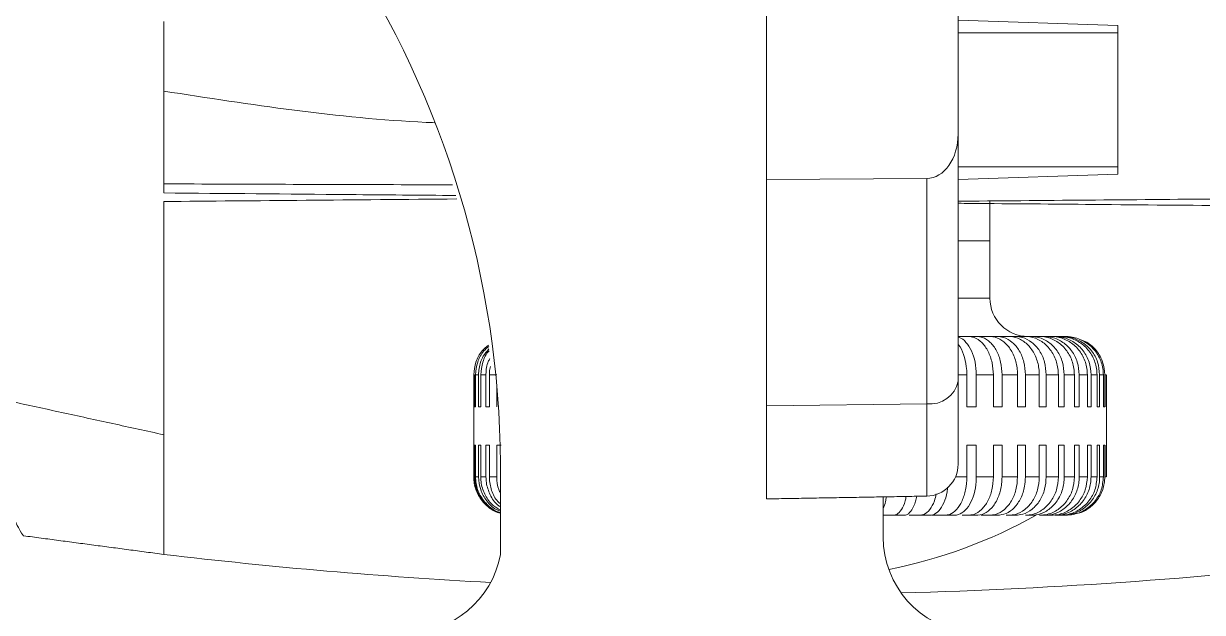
# Model space of a CAD drawing. Extents: x 12.1 to 108.7, y 1 to 80.4.
# Drawn here: x 101.424 to 103.269, y 29.149 to 30.071 of the extents above; entities that cross this region are included whole.
import ezdxf

# ---------------------------------------------------------------- set-up
doc = ezdxf.new("R2010")
doc.units = 0
doc.header["$MEASUREMENT"] = 0
doc.linetypes.add('SLD-Solid', pattern=[0])
doc.layers.add('OBJECT', color=7, linetype='CONTINUOUS')

msp = doc.modelspace()

# ---------------------------------------------------------------- linework, layer by layer
at = {"layer": 'OBJECT', "linetype": 'SLD-Solid', "lineweight": 15}
for p, q in [((102.5868, 30.176), (102.5868, 29.8269)), ((102.8868, 30.176), (102.8868, 29.8985)), ((101.6438, 29.9656), (101.6438, 30.0746)), ((103.1368, 30.0682), (102.8868, 30.0769)), ((103.1368, 30.0682), (103.1368, 30.0569)), ((103.1368, 30.0569), (102.8868, 30.0569)), ((103.1368, 30.0569), (103.1368, 29.8469)), ((102.8868, 29.8985), (102.8868, 29.5114)), ((103.1368, 29.8469), (102.8868, 29.8469)), ((103.1368, 29.8469), (103.1368, 29.8356)), ((102.8377, 29.8287), (102.5868, 29.8269)), ((102.8377, 29.476), (102.8377, 29.8287)), ((103.1368, 29.8356), (102.8868, 29.8269)), ((102.5868, 29.8269), (102.5868, 29.4729)), ((102.8868, 29.7313), (102.9365, 29.7313)), ((102.8868, 29.7313), (102.9365, 29.7313)), ((102.8868, 29.6413), (102.9365, 29.6413)), ((102.8868, 29.5813), (102.9025, 29.5813)), ((102.8932, 29.5813), (102.8868, 29.5813)), ((102.9161, 29.5813), (102.8932, 29.5813)), ((102.9226, 29.5813), (102.9104, 29.5813)), ((102.9161, 29.5813), (102.9359, 29.5813)), ((102.9482, 29.5813), (102.9226, 29.5813)), ((102.9488, 29.5813), (102.938, 29.5813)), ((102.9482, 29.5813), (102.9659, 29.5813)), ((102.9767, 29.5813), (102.9488, 29.5813)), ((102.9715, 29.5813), (102.9622, 29.5813)), ((103.0014, 29.5813), (102.9715, 29.5813)), ((102.9767, 29.5813), (102.9921, 29.5813)), ((102.9903, 29.5813), (102.9827, 29.5813)), ((103.0219, 29.5813), (102.9903, 29.5813)), ((103.0051, 29.5813), (102.9992, 29.5813)), ((103.0014, 29.5813), (103.0143, 29.5813)), ((103.0372, 29.5813), (103.0038, 29.5813)), ((103.0381, 29.5813), (103.0051, 29.5813)), ((103.0157, 29.5813), (103.0117, 29.5813)), ((103.0492, 29.5813), (103.0149, 29.5813)), ((103.0497, 29.5813), (103.0157, 29.5813)), ((103.0221, 29.5813), (103.0199, 29.5813)), ((103.0564, 29.5813), (103.0217, 29.5813)), ((103.0219, 29.5813), (103.0322, 29.5813)), ((103.0567, 29.5813), (103.0221, 29.5813)), ((103.0241, 29.5813), (103.0237, 29.5813)), ((103.059, 29.5813), (103.0241, 29.5813)), ((103.0381, 29.5813), (103.0457, 29.5813)), ((103.0497, 29.5813), (103.0545, 29.5813)), ((103.0567, 29.5813), (103.0586, 29.5813)), ((102.129, 29.4713), (102.129, 29.5213)), ((102.1301, 29.5213), (102.129, 29.5213)), ((102.1301, 29.5213), (102.1301, 29.4713)), ((102.1317, 29.4713), (102.1317, 29.5213)), ((102.1364, 29.5213), (102.1317, 29.5213)), ((102.1364, 29.5213), (102.1364, 29.4713)), ((102.1399, 29.4713), (102.1399, 29.5213)), ((102.148, 29.5213), (102.1399, 29.5213)), ((102.148, 29.5213), (102.148, 29.4713)), ((102.1533, 29.4713), (102.1533, 29.5213)), ((102.1649, 29.5213), (102.1533, 29.5213)), ((102.9005, 29.5213), (102.8868, 29.5213)), ((102.9005, 29.5213), (102.9005, 29.4713)), ((102.9152, 29.4713), (102.9152, 29.5213)), ((102.9419, 29.5213), (102.9152, 29.5213)), ((102.9419, 29.5213), (102.9419, 29.4713)), ((102.9555, 29.4713), (102.9555, 29.5213)), ((102.9798, 29.5213), (102.9555, 29.5213)), ((102.9798, 29.5213), (102.9798, 29.4713)), ((102.9921, 29.4713), (102.9921, 29.5213)), ((103.0138, 29.5213), (102.9921, 29.5213)), ((103.0138, 29.5213), (103.0138, 29.4713)), ((103.0246, 29.4713), (103.0246, 29.5213)), ((103.0436, 29.5213), (103.0246, 29.5213)), ((103.0436, 29.5213), (103.0436, 29.4713)), ((103.0528, 29.4713), (103.0528, 29.5213)), ((103.0687, 29.5213), (103.0528, 29.5213)), ((103.0687, 29.5213), (103.0687, 29.4713)), ((103.0763, 29.4713), (103.0763, 29.5213)), ((103.089, 29.5213), (103.0763, 29.5213)), ((103.089, 29.5213), (103.089, 29.4713)), ((103.0948, 29.4713), (103.0948, 29.5213)), ((103.1042, 29.5213), (103.0948, 29.5213)), ((103.1042, 29.5213), (103.1042, 29.4713)), ((103.1082, 29.4713), (103.1082, 29.5213)), ((103.1141, 29.5213), (103.1082, 29.5213)), ((103.1141, 29.5213), (103.1141, 29.4713)), ((103.1163, 29.4713), (103.1163, 29.5213)), ((103.1186, 29.5213), (103.1163, 29.5213)), ((103.1186, 29.5213), (103.1186, 29.4713)), ((103.119, 29.4713), (103.119, 29.5213)), ((102.1649, 29.5048), (102.1649, 29.4713)), ((102.8868, 29.5114), (102.8868, 29.3813)), ((102.1301, 29.4713), (102.1317, 29.4713)), ((102.1364, 29.4713), (102.1399, 29.4713)), ((102.148, 29.4713), (102.1533, 29.4713)), ((102.8377, 29.476), (102.5868, 29.4729)), ((102.5868, 29.4729), (102.5868, 29.3269)), ((102.8377, 29.3313), (102.8377, 29.476)), ((102.9005, 29.4713), (102.9152, 29.4713)), ((102.9419, 29.4713), (102.9555, 29.4713)), ((102.9798, 29.4713), (102.9921, 29.4713)), ((103.0138, 29.4713), (103.0246, 29.4713)), ((103.0436, 29.4713), (103.0528, 29.4713)), ((103.0687, 29.4713), (103.0763, 29.4713)), ((103.089, 29.4713), (103.0948, 29.4713)), ((103.1042, 29.4713), (103.1082, 29.4713)), ((103.1141, 29.4713), (103.1163, 29.4713)), ((103.1186, 29.4713), (103.119, 29.4713)), ((102.129, 29.3613), (102.129, 29.4113)), ((102.1301, 29.4113), (102.1317, 29.4113)), ((102.1301, 29.4113), (102.1301, 29.3613)), ((102.1317, 29.3613), (102.1317, 29.4113)), ((102.1364, 29.4113), (102.1399, 29.4113)), ((102.1364, 29.4113), (102.1364, 29.3613)), ((102.1399, 29.3613), (102.1399, 29.4113)), ((102.148, 29.4113), (102.1533, 29.4113)), ((102.148, 29.4113), (102.148, 29.3613)), ((102.1533, 29.3613), (102.1533, 29.4113)), ((102.1649, 29.4113), (102.1719, 29.4113)), ((102.1649, 29.4113), (102.1649, 29.3613)), ((102.9005, 29.4113), (102.9152, 29.4113)), ((102.9005, 29.4113), (102.9005, 29.3613)), ((102.9152, 29.3613), (102.9152, 29.4113)), ((102.9419, 29.4113), (102.9555, 29.4113)), ((102.9419, 29.4113), (102.9419, 29.3613)), ((102.9555, 29.3613), (102.9555, 29.4113)), ((102.9798, 29.4113), (102.9921, 29.4113)), ((102.9798, 29.4113), (102.9798, 29.3613)), ((102.9921, 29.3613), (102.9921, 29.4113)), ((103.0138, 29.4113), (103.0246, 29.4113)), ((103.0138, 29.4113), (103.0138, 29.3613)), ((103.0246, 29.3613), (103.0246, 29.4113)), ((103.0436, 29.4113), (103.0528, 29.4113)), ((103.0436, 29.4113), (103.0436, 29.3613)), ((103.0528, 29.3613), (103.0528, 29.4113)), ((103.0687, 29.4113), (103.0763, 29.4113)), ((103.0687, 29.4113), (103.0687, 29.3613)), ((103.0763, 29.3613), (103.0763, 29.4113)), ((103.089, 29.4113), (103.0948, 29.4113)), ((103.089, 29.4113), (103.089, 29.3613)), ((103.0948, 29.3613), (103.0948, 29.4113)), ((103.1042, 29.4113), (103.1082, 29.4113)), ((103.1042, 29.4113), (103.1042, 29.3613)), ((103.1082, 29.3613), (103.1082, 29.4113)), ((103.1141, 29.4113), (103.1163, 29.4113)), ((103.1141, 29.4113), (103.1141, 29.3613)), ((103.1163, 29.3613), (103.1163, 29.4113)), ((103.1186, 29.4113), (103.119, 29.4113)), ((103.1186, 29.4113), (103.1186, 29.3613)), ((103.119, 29.3613), (103.119, 29.4113)), ((102.129, 29.3613), (102.1301, 29.3613)), ((102.1317, 29.3613), (102.1364, 29.3613)), ((102.1399, 29.3613), (102.148, 29.3613)), ((102.1533, 29.3613), (102.1649, 29.3613)), ((102.1707, 29.3556), (102.1707, 29.2401)), ((102.8826, 29.3613), (102.9005, 29.3613)), ((102.9152, 29.3613), (102.9419, 29.3613)), ((102.9555, 29.3613), (102.9798, 29.3613)), ((102.9921, 29.3613), (103.0138, 29.3613)), ((103.0246, 29.3613), (103.0436, 29.3613)), ((103.0528, 29.3613), (103.0687, 29.3613)), ((103.0763, 29.3613), (103.089, 29.3613)), ((103.0948, 29.3613), (103.1042, 29.3613)), ((103.1082, 29.3613), (103.1141, 29.3613)), ((103.1163, 29.3613), (103.1186, 29.3613)), ((102.7695, 29.2671), (102.7695, 29.3301)), ((102.7856, 29.3013), (102.7695, 29.3013)), ((102.772, 29.3013), (102.7886, 29.3013)), ((102.7886, 29.3013), (102.8022, 29.3013)), ((102.81, 29.3013), (102.8258, 29.3013)), ((102.8258, 29.3013), (102.8427, 29.3013)), ((102.846, 29.3013), (102.8608, 29.3013)), ((102.8608, 29.3013), (102.8808, 29.3013)), ((102.8932, 29.3013), (102.9161, 29.3013)), ((102.9226, 29.3013), (102.9482, 29.3013)), ((102.938, 29.3013), (102.9488, 29.3013)), ((102.9622, 29.3013), (102.9715, 29.3013)), ((102.9659, 29.3013), (102.9767, 29.3013)), ((102.9921, 29.3013), (103.0014, 29.3013)), ((103.0143, 29.3013), (103.0219, 29.3013)), ((103.0143, 29.3013), (103.0208, 29.3013)), ((103.0199, 29.3013), (103.0221, 29.3013)), ((103.0322, 29.3013), (103.0219, 29.3013)), ((103.0457, 29.3013), (103.0381, 29.3013))]:
    msp.add_line(p, q, dxfattribs=at)
for centre, radius, start, end in [((100.6708, 29.3717), 1.5, 359.383, 32.1773), ((102.9965, 29.6413), 0.06, 180, 270), ((102.8433, 29.52), 0.0444, 262.7228, 348.8199), ((102.8368, 29.3813), 0.05, 271, 0), ((102.624, 29.9924), 0.7911, 281.2475, 299.1206), ((102.9195, 29.2671), 0.15, 180, 263.7177), ((102.5868, 37.1843), 8, 263.23052, 266.9074), ((102.0232, 29.2671), 0.15, 270, 349.6225), ((102.5868, 37.1769), 8, 271.50962, 276.76948)]:
    msp.add_arc(centre, radius, start, end, dxfattribs=at)
msp.add_ellipse((102.8368, 29.8993), major_axis=(-0.0012, 0.0706), ratio=0.707782, start_param=3.134342, end_param=4.687685, dxfattribs=at)
for points, knots in [([(102.0674, 29.916), (102.0631, 29.9162), (101.92, 29.9226), (101.7798, 29.9444), (101.6438, 29.9656)], [0, 0, 0, 0, 0.029618, 1, 1, 1, 1]), ([(101.6438, 29.8203), (101.7707, 29.8198), (101.9197, 29.8192), (102.0729, 29.8189), (102.0957, 29.8188)], [0, 0, 0, 0, 0.85111, 1, 1, 1, 1]), ([(102.1006, 29.8021), (102.0451, 29.8026), (101.8904, 29.8039), (101.7402, 29.8052), (101.6438, 29.8061)], [0, 0, 0, 0, 0.358901, 1, 1, 1, 1]), ([(102.1022, 29.7966), (102.0222, 29.796), (101.8607, 29.7945), (101.7166, 29.7933), (101.6438, 29.7926)], [0, 0, 0, 0, 0.495206, 1, 1, 1, 1]), ([(101.6438, 29.7926), (101.6438, 29.7715), (101.6438, 29.6493), (101.6438, 29.5279), (101.6438, 29.4274)], [0, 0, 0, 0, 0.172877, 1, 1, 1, 1]), ([(103.5298, 29.7987), (103.4601, 29.7981), (103.3232, 29.7969), (103.1151, 29.7951), (102.9763, 29.7939), (102.9067, 29.7933)], [0, 0, 0, 0, 0.341466, 0.670025, 1, 1, 1, 1]), ([(103.5298, 29.7843), (103.462, 29.7849), (103.3255, 29.7861), (103.1147, 29.7879), (102.9664, 29.7892), (102.8932, 29.7898), (102.8868, 29.7899)], [0, 0, 0, 0, 0.344297, 0.693058, 0.973034, 1, 1, 1, 1]), ([(102.9152, 29.5213), (102.9148, 29.528), (102.9141, 29.5415), (102.9082, 29.5595), (102.8994, 29.5728), (102.8917, 29.5793), (102.8873, 29.58), (102.8868, 29.5801)], [0, 0, 0, 0, 0.241698, 0.483488, 0.725294, 0.96714, 1, 1, 1, 1]), ([(102.8868, 29.5688), (102.8871, 29.5686), (102.8907, 29.5651), (102.8957, 29.5532), (102.8999, 29.5368), (102.9003, 29.5257), (102.9005, 29.5213)], [0, 0, 0, 0, 0.02872, 0.394829, 0.760872, 1, 1, 1, 1]), ([(102.9025, 29.5813), (102.9056, 29.5809), (102.9132, 29.5801), (102.9243, 29.5725), (102.9342, 29.5587), (102.9407, 29.5408), (102.9415, 29.5277), (102.9419, 29.5213)], [0, 0, 0, 0, 0.151544, 0.36629, 0.581008, 0.795688, 1, 1, 1, 1]), ([(102.9555, 29.5213), (102.955, 29.528), (102.9542, 29.5415), (102.9474, 29.5595), (102.9374, 29.573), (102.9263, 29.5802), (102.919, 29.581), (102.9161, 29.5813)], [0, 0, 0, 0, 0.214563, 0.429208, 0.643868, 0.858562, 1, 1, 1, 1]), ([(102.9359, 29.5813), (102.9377, 29.5812), (102.9443, 29.5808), (102.9557, 29.5761), (102.9678, 29.5641), (102.9764, 29.5472), (102.9795, 29.532), (102.9797, 29.5233), (102.9798, 29.5213)], [0, 0, 0, 0, 0.076474, 0.291194, 0.505894, 0.720557, 0.935183, 1, 1, 1, 1]), ([(102.9921, 29.5213), (102.9916, 29.528), (102.9906, 29.5415), (102.9831, 29.5595), (102.9719, 29.573), (102.9596, 29.5802), (102.9514, 29.581), (102.9482, 29.5813)], [0, 0, 0, 0, 0.214563, 0.429208, 0.643868, 0.858562, 1, 1, 1, 1]), ([(102.9659, 29.5813), (102.9667, 29.5812), (102.973, 29.5811), (102.9845, 29.5778), (102.9984, 29.5669), (103.0086, 29.5508), (103.0133, 29.5347), (103.0137, 29.5246), (103.0138, 29.5213)], [0, 0, 0, 0, 0.034466, 0.249199, 0.463916, 0.678598, 0.893243, 1, 1, 1, 1]), ([(103.0246, 29.5213), (103.0241, 29.528), (103.0231, 29.5415), (103.0148, 29.5595), (103.0026, 29.573), (102.9892, 29.5802), (102.9803, 29.581), (102.9767, 29.5813)], [0, 0, 0, 0, 0.214563, 0.429208, 0.643868, 0.858562, 1, 1, 1, 1]), ([(102.9921, 29.5813), (102.993, 29.5812), (102.9997, 29.5811), (103.0121, 29.5778), (103.027, 29.5669), (103.038, 29.5508), (103.043, 29.5347), (103.0434, 29.5246), (103.0436, 29.5213)], [0, 0, 0, 0, 0.034454, 0.249187, 0.463905, 0.678587, 0.893231, 1, 1, 1, 1]), ([(103.0528, 29.5213), (103.0523, 29.528), (103.0511, 29.5415), (103.0423, 29.5595), (103.0292, 29.573), (103.0148, 29.5802), (103.0052, 29.581), (103.0014, 29.5813)], [0, 0, 0, 0, 0.2145629, 0.4292081, 0.643868, 0.8585623, 1, 1, 1, 1]), ([(103.0143, 29.5813), (103.0153, 29.5812), (103.0224, 29.5811), (103.0355, 29.5778), (103.0512, 29.5669), (103.0628, 29.5508), (103.0681, 29.5347), (103.0686, 29.5246), (103.0687, 29.5213)], [0, 0, 0, 0, 0.034454, 0.249187, 0.463905, 0.678587, 0.893231, 1, 1, 1, 1]), ([(103.0763, 29.5213), (103.0757, 29.528), (103.0745, 29.5415), (103.0651, 29.5595), (103.0513, 29.573), (103.0361, 29.5802), (103.0259, 29.581), (103.0219, 29.5813)], [0, 0, 0, 0, 0.214563, 0.429208, 0.643868, 0.858562, 1, 1, 1, 1]), ([(103.0322, 29.5813), (103.0333, 29.5812), (103.0406, 29.5811), (103.0543, 29.5778), (103.0708, 29.5669), (103.0828, 29.5508), (103.0884, 29.5347), (103.0888, 29.5246), (103.089, 29.5213)], [0, 0, 0, 0, 0.034466, 0.249199, 0.463916, 0.678598, 0.893243, 1, 1, 1, 1]), ([(103.0948, 29.5213), (103.0942, 29.528), (103.093, 29.5415), (103.0832, 29.5595), (103.0688, 29.573), (103.0528, 29.5802), (103.0423, 29.581), (103.0381, 29.5813)], [0, 0, 0, 0, 0.214563, 0.429208, 0.643868, 0.858562, 1, 1, 1, 1]), ([(103.0457, 29.5813), (103.0467, 29.5812), (103.0543, 29.5811), (103.0684, 29.5778), (103.0854, 29.5669), (103.0978, 29.5508), (103.1035, 29.5347), (103.104, 29.5246), (103.1042, 29.5213)], [0, 0, 0, 0, 0.034474, 0.249207, 0.463924, 0.678607, 0.893251, 1, 1, 1, 1]), ([(103.1082, 29.5213), (103.1076, 29.528), (103.1063, 29.5415), (103.0962, 29.5595), (103.0814, 29.573), (103.0649, 29.5802), (103.0541, 29.581), (103.0497, 29.5813)], [0, 0, 0, 0, 0.214563, 0.429208, 0.643868, 0.858562, 1, 1, 1, 1]), ([(103.0545, 29.5813), (103.0556, 29.5812), (103.0633, 29.5811), (103.0777, 29.5778), (103.095, 29.5669), (103.1076, 29.5508), (103.1134, 29.5347), (103.1139, 29.5246), (103.1141, 29.5213)], [0, 0, 0, 0, 0.03448, 0.249213, 0.463931, 0.678613, 0.893257, 1, 1, 1, 1]), ([(103.1163, 29.5213), (103.1156, 29.528), (103.1143, 29.5415), (103.104, 29.5593), (103.0912, 29.5718), (103.0811, 29.5754), (103.0773, 29.5767)], [0, 0, 0, 0, 0.278073, 0.556252, 0.834451, 1, 1, 1, 1]), ([(102.129, 29.5213), (102.1297, 29.528), (102.131, 29.5414), (102.1398, 29.5579), (102.1486, 29.5649), (102.1522, 29.5677)], [0, 0, 0, 0, 0.374597, 0.749338, 1, 1, 1, 1]), ([(102.1317, 29.5213), (102.1324, 29.5279), (102.1338, 29.5413), (102.1419, 29.557), (102.1497, 29.5633), (102.1524, 29.5655)], [0, 0, 0, 0, 0.399189, 0.79853, 1, 1, 1, 1]), ([(102.1527, 29.5617), (102.1495, 29.558), (102.1418, 29.5494), (102.1371, 29.5346), (102.1366, 29.5246), (102.1364, 29.5213)], [0, 0, 0, 0, 0.326524, 0.77633, 1, 1, 1, 1]), ([(102.1399, 29.5213), (102.1406, 29.5279), (102.1421, 29.5411), (102.1479, 29.5543), (102.1529, 29.5589), (102.153, 29.5589)], [0, 0, 0, 0, 0.496323, 0.992837, 1, 1, 1, 1]), ([(102.1541, 29.5466), (102.1532, 29.5452), (102.149, 29.538), (102.1481, 29.5287), (102.148, 29.5216), (102.148, 29.5213)], [0, 0, 0, 0, 0.193607, 0.956348, 1, 1, 1, 1]), ([(102.1533, 29.5213), (102.1533, 29.5242), (102.1533, 29.5287), (102.1547, 29.5328), (102.1552, 29.5343)], [0, 0, 0, 0, 0.662143, 1, 1, 1, 1]), ([(101.3242, 29.4973), (101.34, 29.459), (101.3706, 29.385), (101.3998, 29.3171), (101.4186, 29.2762), (101.4225, 29.2715), (101.4245, 29.2692)], [0, 0, 0, 0, 0.257109, 0.497626, 0.747109, 1, 1, 1, 1]), ([(101.6438, 29.4274), (101.6438, 29.4029), (101.6438, 29.3536), (101.6438, 29.3008), (101.6438, 29.2636), (101.6438, 29.2433), (101.6438, 29.2411), (101.6438, 29.24)], [0, 0, 0, 0, 0.201261, 0.404211, 0.61206, 0.821395, 1, 1, 1, 1]), ([(102.1707, 29.3047), (102.1691, 29.305), (102.161, 29.3067), (102.1483, 29.316), (102.1355, 29.3316), (102.1296, 29.3479), (102.1291, 29.3579), (102.129, 29.3613)], [0, 0, 0, 0, 0.063199, 0.331116, 0.59899, 0.866815, 1, 1, 1, 1]), ([(102.1301, 29.3613), (102.1308, 29.3545), (102.1321, 29.341), (102.1425, 29.3233), (102.1548, 29.3111), (102.1643, 29.3077), (102.1674, 29.3066)], [0, 0, 0, 0, 0.285942, 0.571994, 0.858066, 1, 1, 1, 1]), ([(102.1707, 29.3053), (102.17, 29.3055), (102.1628, 29.307), (102.151, 29.3161), (102.1382, 29.3316), (102.1324, 29.3479), (102.1319, 29.3579), (102.1317, 29.3613)], [0, 0, 0, 0, 0.028662, 0.3064575, 0.5842078, 0.8619085, 1, 1, 1, 1]), ([(102.1364, 29.3613), (102.1371, 29.3545), (102.1383, 29.341), (102.1486, 29.3233), (102.16, 29.3116), (102.1685, 29.3084), (102.1707, 29.3076)], [0, 0, 0, 0, 0.297358, 0.594831, 0.892323, 1, 1, 1, 1]), ([(102.1707, 29.3094), (102.1668, 29.3115), (102.1571, 29.317), (102.1463, 29.3318), (102.1405, 29.3478), (102.14, 29.3579), (102.1399, 29.3613)], [0, 0, 0, 0, 0.210799, 0.52686, 0.842864, 1, 1, 1, 1]), ([(102.148, 29.3613), (102.1482, 29.3583), (102.1486, 29.3487), (102.1539, 29.3331), (102.1622, 29.3198), (102.1692, 29.3153), (102.1707, 29.3143)], [0, 0, 0, 0, 0.160799, 0.530055, 0.899326, 1, 1, 1, 1]), ([(102.1707, 29.3192), (102.1693, 29.3204), (102.1628, 29.3258), (102.1561, 29.3401), (102.1533, 29.3538), (102.1533, 29.3609), (102.1533, 29.3613)], [0, 0, 0, 0, 0.120596, 0.548102, 0.975538, 1, 1, 1, 1]), ([(102.1649, 29.3613), (102.1652, 29.3543), (102.1655, 29.3454), (102.1697, 29.3378), (102.1707, 29.3361)], [0, 0, 0, 0, 0.767717, 1, 1, 1, 1]), ([(102.9005, 29.3613), (102.9001, 29.3545), (102.8993, 29.341), (102.8934, 29.323), (102.8847, 29.3095), (102.875, 29.3023), (102.8686, 29.3015), (102.8661, 29.3013)], [0, 0, 0, 0, 0.214563, 0.429208, 0.643868, 0.858562, 1, 1, 1, 1]), ([(102.8808, 29.3013), (102.882, 29.3013), (102.887, 29.3016), (102.8958, 29.306), (102.9054, 29.3177), (102.9123, 29.3343), (102.915, 29.3498), (102.9152, 29.3589), (102.9152, 29.3613)], [0, 0, 0, 0, 0.065782, 0.280498, 0.495199, 0.709863, 0.924491, 1, 1, 1, 1]), ([(102.9419, 29.3613), (102.9414, 29.3545), (102.9406, 29.341), (102.9338, 29.323), (102.9238, 29.3095), (102.9127, 29.3023), (102.9054, 29.3015), (102.9025, 29.3013)], [0, 0, 0, 0, 0.214563, 0.429208, 0.643868, 0.858562, 1, 1, 1, 1]), ([(102.9161, 29.3013), (102.9167, 29.3013), (102.9216, 29.3014), (102.931, 29.3045), (102.9425, 29.3152), (102.951, 29.3311), (102.955, 29.3474), (102.9553, 29.3577), (102.9555, 29.3613)], [0, 0, 0, 0, 0.027665, 0.242399, 0.457123, 0.671811, 0.886461, 1, 1, 1, 1]), ([(102.9798, 29.3613), (102.9793, 29.3545), (102.9783, 29.341), (102.9708, 29.323), (102.9596, 29.3095), (102.9473, 29.3023), (102.9391, 29.3015), (102.9359, 29.3013)], [0, 0, 0, 0, 0.214563, 0.429208, 0.643868, 0.858562, 1, 1, 1, 1]), ([(102.9482, 29.3013), (102.9528, 29.3018), (102.9623, 29.303), (102.9753, 29.3127), (102.9855, 29.3276), (102.9912, 29.3447), (102.9918, 29.3563), (102.9921, 29.3613)], [0, 0, 0, 0, 0.199413, 0.414149, 0.628854, 0.843519, 1, 1, 1, 1]), ([(103.0138, 29.3613), (103.0133, 29.3545), (103.0122, 29.341), (103.004, 29.323), (102.9918, 29.3095), (102.9783, 29.3023), (102.9694, 29.3015), (102.9659, 29.3013)], [0, 0, 0, 0, 0.214563, 0.429208, 0.643868, 0.858562, 1, 1, 1, 1]), ([(102.9767, 29.3013), (102.9805, 29.3016), (102.9896, 29.3024), (103.0032, 29.3099), (103.0152, 29.3236), (103.0232, 29.3415), (103.0242, 29.3548), (103.0246, 29.3613)], [0, 0, 0, 0, 0.149186, 0.363936, 0.578658, 0.793341, 1, 1, 1, 1]), ([(103.0436, 29.3613), (103.043, 29.3545), (103.0419, 29.341), (103.033, 29.323), (103.0199, 29.3095), (103.0055, 29.3023), (102.9959, 29.3015), (102.9921, 29.3013)], [0, 0, 0, 0, 0.214563, 0.429208, 0.643868, 0.858562, 1, 1, 1, 1]), ([(103.0014, 29.3013), (103.0037, 29.3014), (103.0118, 29.3018), (103.0253, 29.3069), (103.0394, 29.3191), (103.0492, 29.3362), (103.0526, 29.3512), (103.0528, 29.3596), (103.0528, 29.3613)], [0, 0, 0, 0, 0.087185, 0.301907, 0.516608, 0.731271, 0.945897, 1, 1, 1, 1]), ([(103.0687, 29.3613), (103.0681, 29.3545), (103.0669, 29.341), (103.0575, 29.323), (103.0437, 29.3095), (103.0284, 29.3023), (103.0183, 29.3015), (103.0143, 29.3013)], [0, 0, 0, 0, 0.214563, 0.429208, 0.643868, 0.858562, 1, 1, 1, 1]), ([(103.0219, 29.3013), (103.0229, 29.3013), (103.03, 29.3014), (103.0431, 29.3047), (103.0589, 29.3156), (103.0704, 29.3317), (103.0757, 29.3478), (103.0762, 29.3579), (103.0763, 29.3613)], [0, 0, 0, 0, 0.034454, 0.249187, 0.463905, 0.678587, 0.893231, 1, 1, 1, 1]), ([(103.089, 29.3613), (103.0884, 29.3545), (103.0871, 29.341), (103.0773, 29.323), (103.0629, 29.3095), (103.047, 29.3023), (103.0364, 29.3015), (103.0322, 29.3013)], [0, 0, 0, 0, 0.214563, 0.429208, 0.643868, 0.858562, 1, 1, 1, 1]), ([(103.0381, 29.3013), (103.0391, 29.3013), (103.0465, 29.3014), (103.0602, 29.3047), (103.0766, 29.3156), (103.0887, 29.3317), (103.0942, 29.3478), (103.0947, 29.3579), (103.0948, 29.3613)], [0, 0, 0, 0, 0.034466, 0.249199, 0.463916, 0.678598, 0.893243, 1, 1, 1, 1]), ([(103.1042, 29.3613), (103.1035, 29.3545), (103.1022, 29.341), (103.0922, 29.323), (103.0773, 29.3095), (103.0609, 29.3023), (103.05, 29.3015), (103.0457, 29.3013)], [0, 0, 0, 0, 0.2145629, 0.4292081, 0.643868, 0.8585623, 1, 1, 1, 1]), ([(103.0497, 29.3013), (103.0508, 29.3013), (103.0584, 29.3014), (103.0725, 29.3047), (103.0894, 29.3156), (103.1019, 29.3317), (103.1076, 29.3478), (103.1081, 29.3579), (103.1082, 29.3613)], [0, 0, 0, 0, 0.034474, 0.249207, 0.463924, 0.678607, 0.893251, 1, 1, 1, 1]), ([(103.1141, 29.3613), (103.1134, 29.3545), (103.1121, 29.341), (103.1019, 29.323), (103.0867, 29.3095), (103.07, 29.3023), (103.0589, 29.3015), (103.0545, 29.3013)], [0, 0, 0, 0, 0.214563, 0.429208, 0.643868, 0.858562, 1, 1, 1, 1]), ([(103.0696, 29.3035), (103.073, 29.3041), (103.0829, 29.3059), (103.0971, 29.3159), (103.1098, 29.3316), (103.1156, 29.3479), (103.1161, 29.3579), (103.1163, 29.3613)], [0, 0, 0, 0, 0.125806, 0.375817, 0.625787, 0.875712, 1, 1, 1, 1]), ([(102.7695, 29.3118), (102.7709, 29.3151), (102.773, 29.32), (102.7741, 29.3276), (102.7745, 29.3302)], [0, 0, 0, 0, 0.66806, 1, 1, 1, 1]), ([(102.8054, 29.3307), (102.805, 29.3283), (102.8033, 29.3199), (102.7982, 29.3096), (102.7917, 29.3023), (102.7874, 29.3015), (102.7856, 29.3013)], [0, 0, 0, 0, 0.128971, 0.456542, 0.784166, 1, 1, 1, 1]), ([(102.8022, 29.3013), (102.8038, 29.3015), (102.8081, 29.3022), (102.8145, 29.3092), (102.8198, 29.3196), (102.8215, 29.3283), (102.8221, 29.331)], [0, 0, 0, 0, 0.201645, 0.527698, 0.853722, 1, 1, 1, 1]), ([(102.8526, 29.3347), (102.8517, 29.3309), (102.8494, 29.321), (102.8426, 29.3096), (102.8345, 29.3023), (102.8291, 29.3015), (102.827, 29.3013)], [0, 0, 0, 0, 0.188387, 0.493614, 0.798889, 1, 1, 1, 1]), ([(102.8427, 29.3013), (102.8442, 29.3014), (102.849, 29.3019), (102.8568, 29.3075), (102.8645, 29.3201), (102.8692, 29.3336), (102.8701, 29.3426), (102.8703, 29.3451)], [0, 0, 0, 0, 0.121876, 0.382429, 0.642961, 0.903448, 1, 1, 1, 1])]:
    msp.add_open_spline(points, degree=3, knots=knots, dxfattribs=at)
for points in [[(101.6438, 29.8203), (101.6438, 29.9656)], [(101.6438, 29.8061), (101.6438, 29.8203)], [(102.9067, 29.7933), (102.8868, 29.7933)], [(102.9365, 29.7313), (102.9365, 29.7933)], [(102.9365, 29.6413), (102.9365, 29.7313)], [(101.3242, 29.4973), (101.6438, 29.4274)], [(102.129, 29.4713), (102.129, 29.4113)], [(103.119, 29.4113), (103.119, 29.4713)], [(102.5868, 29.3269), (102.8377, 29.3313)], [(101.6438, 29.24), (101.4245, 29.2692)]]:
    msp.add_open_spline(points, degree=1, dxfattribs=at)

doc.saveas('drawing.dxf')
